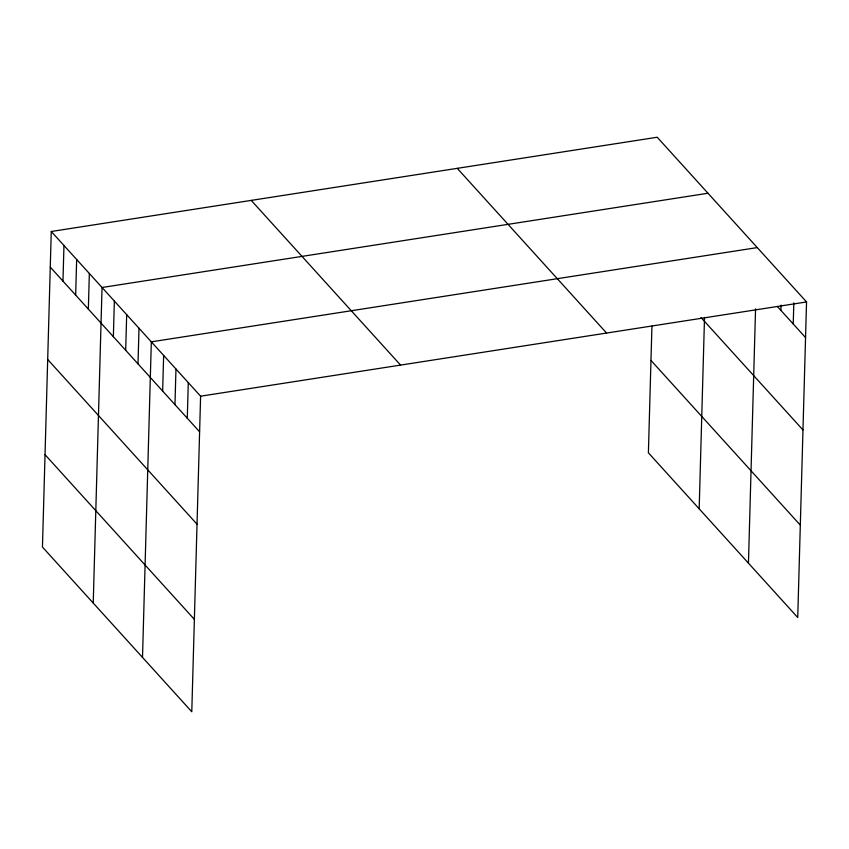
<?xml version="1.0" encoding="UTF-8"?>
<svg xmlns="http://www.w3.org/2000/svg" width="849" height="849" viewBox="0 0 849 849"><rect width="100%" height="100%" fill="white"/><g stroke="black" fill="none" stroke-linecap="round" stroke-linejoin="round"><path stroke-width="1.27" d="M51.269 231.49L42.45 547.053L191.789 711.759L200.608 396.196L51.269 231.49L657.211 137.241L806.55 301.947L797.731 617.51L648.392 452.804L651.936 326.058M62.964 281.115L63.962 245.488M75.657 295.112L76.654 259.486M88.349 309.11L89.347 273.484M93.231 603.055L102.039 287.493L707.981 193.243M113.363 336.703L114.36 301.077M125.684 350.287L126.681 314.661M138.005 363.881L139.003 328.255M142.505 657.413L151.324 341.839L757.266 247.59M162.647 391.06L163.645 355.434M174.968 404.644L175.966 369.018M187.289 418.239L188.287 382.612M699.173 508.806L704.521 317.399M748.457 563.163L755.557 308.877M780.91 310.394L781.059 305.12M793.231 323.989L793.826 302.87M200.608 396.196L806.55 301.947M777.397 306.51L805.552 337.573M701.019 317.515L802.974 429.955M650.971 360.422L800.32 525.128M457.25 168.335L606.589 333.052M251.23 200.385L400.569 365.091M50.271 267.117L199.611 431.823M47.693 359.498L197.032 524.204M45.029 454.671L194.368 619.377"/></g></svg>
